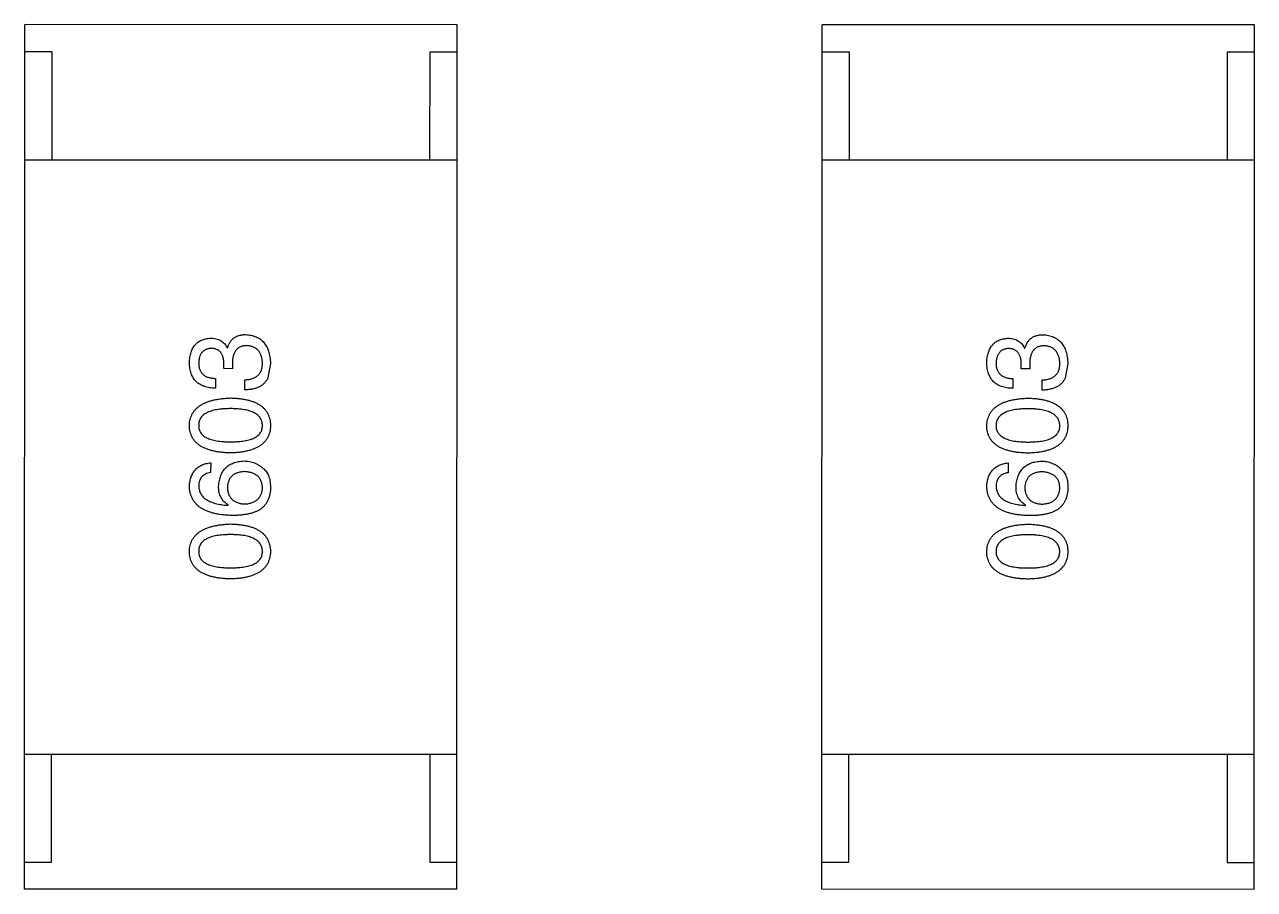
# Model space of a CAD drawing. Header units: inches. Extents: x -29 to 164, y -51 to 83.
# Drawn here: x 130.666 to 132.942, y 29.536 to 31.137 of the extents above; entities that cross this region are included whole.
import ezdxf

# ---------------------------------------------------------------- set-up
doc = ezdxf.new("R2010")
doc.units = ezdxf.units.IN
doc.header["$LTSCALE"] = 1.21
doc.header["$MEASUREMENT"] = 0
doc.layers.get('0').update_dxf_attribs({"linetype": 'CONTINUOUS'})

msp = doc.modelspace()

# ---------------------------------------------------------------- linework, layer by layer
at = {"color": 7, "linetype": 'Continuous'}
for p, q in [((130.6659, 29.5365), (130.6663, 31.1365)), ((131.4663, 31.1364), (130.6663, 31.1365)), ((131.4659, 29.5364), (131.4663, 31.1364)), ((132.1417, 29.5362), (132.142, 31.1362)), ((132.942, 31.1361), (132.142, 31.1362)), ((132.9417, 29.5361), (132.942, 31.1361)), ((130.6663, 31.0865), (130.7163, 31.0865)), ((130.7163, 31.0865), (130.7162, 30.8865)), ((131.4162, 30.8864), (131.4163, 31.0864)), ((131.4163, 31.0864), (131.4663, 31.0864)), ((132.142, 31.0862), (132.192, 31.0862)), ((132.192, 31.0862), (132.192, 30.8862)), ((132.892, 30.8861), (132.892, 31.0861)), ((132.892, 31.0861), (132.942, 31.0861)), ((130.6662, 30.8865), (131.4662, 30.8864)), ((132.142, 30.8862), (132.942, 30.8861)), ((131.0406, 30.5383), (131.0414, 30.5383)), ((132.5164, 30.538), (132.5172, 30.538)), ((131.0349, 30.4998), (131.0349, 30.5096)), ((131.0505, 30.4997), (131.0349, 30.4998)), ((131.0505, 30.5088), (131.0505, 30.4997)), ((131.1209, 30.5096), (131.116, 30.4825)), ((132.5106, 30.4994), (132.5106, 30.5093)), ((132.5262, 30.5085), (132.5262, 30.4994)), ((132.5967, 30.5093), (132.5918, 30.4822)), ((131.0193, 30.4817), (131.0193, 30.4637)), ((131.0734, 30.4604), (131.0734, 30.4793)), ((132.4951, 30.4814), (132.4951, 30.4634)), ((132.5262, 30.4994), (132.5106, 30.4994)), ((132.5491, 30.4601), (132.5492, 30.4789)), ((131.0103, 30.3256), (131.0102, 30.3076)), ((132.486, 30.3253), (132.486, 30.3073)), ((131.0422, 30.2469), (131.043, 30.2477)), ((132.518, 30.2466), (132.5188, 30.2474)), ((130.666, 29.7865), (131.466, 29.7864)), ((130.7159, 29.5865), (130.716, 29.7865)), ((131.416, 29.7864), (131.4159, 29.5864)), ((132.1417, 29.7862), (132.9417, 29.7861)), ((132.1917, 29.5862), (132.1917, 29.7862)), ((132.8917, 29.7861), (132.8917, 29.5861)), ((130.6659, 29.5865), (130.7159, 29.5865)), ((131.4159, 29.5864), (131.4659, 29.5864)), ((132.1417, 29.5862), (132.1917, 29.5862)), ((132.8917, 29.5861), (132.9417, 29.5861)), ((131.4659, 29.5364), (130.6659, 29.5365)), ((132.9417, 29.5361), (132.1417, 29.5362))]:
    msp.add_line(p, q, dxfattribs=at)
for points, knots in [([(130.9709, 30.5112), (130.971, 30.513), (130.9712, 30.5163), (130.9719, 30.5212), (130.9727, 30.5257), (130.9739, 30.53), (130.9753, 30.5339), (130.9771, 30.5375), (130.979, 30.5409), (130.9813, 30.5438), (130.9839, 30.5465), (130.9867, 30.5489), (130.9899, 30.5509), (130.9932, 30.5527), (130.9969, 30.5541), (131.0009, 30.5551), (131.0051, 30.5559), (131.008, 30.5562), (131.0095, 30.5563)], [0, 0, 0, 0, 0.077845, 0.151584, 0.221397, 0.287366, 0.350104, 0.410398, 0.467998, 0.524388, 0.579979, 0.635152, 0.690917, 0.747936, 0.806661, 0.867861, 0.932479, 1, 1, 1, 1]), ([(131.0095, 30.5563), (131.0113, 30.5563), (131.0149, 30.5562), (131.02, 30.5553), (131.0246, 30.5539), (131.0288, 30.5519), (131.0325, 30.5494), (131.0357, 30.5462), (131.0385, 30.5425), (131.0399, 30.5397), (131.0406, 30.5383)], [0, 0, 0, 0, 0.143686, 0.277942, 0.40333, 0.521785, 0.638573, 0.755208, 0.874773, 1, 1, 1, 1]), ([(131.0414, 30.5383), (131.0418, 30.5393), (131.0424, 30.5412), (131.0435, 30.544), (131.0448, 30.5466), (131.0463, 30.549), (131.0479, 30.5512), (131.0496, 30.5533), (131.0515, 30.5551), (131.0535, 30.5568), (131.0557, 30.5582), (131.058, 30.5595), (131.0605, 30.5605), (131.0632, 30.5613), (131.0659, 30.5621), (131.0688, 30.5625), (131.0719, 30.5628), (131.074, 30.5628), (131.0751, 30.5629)], [0, 0, 0, 0, 0.069445, 0.136039, 0.200011, 0.261745, 0.322328, 0.381403, 0.438864, 0.496655, 0.554398, 0.612391, 0.672266, 0.733005, 0.79604, 0.861293, 0.928785, 1, 1, 1, 1]), ([(131.0751, 30.5629), (131.0769, 30.5627), (131.0803, 30.5625), (131.0854, 30.5616), (131.0901, 30.5603), (131.0945, 30.5587), (131.0986, 30.5567), (131.1023, 30.5543), (131.1057, 30.5515), (131.1087, 30.5483), (131.1115, 30.5448), (131.1138, 30.5409), (131.1159, 30.5366), (131.1175, 30.5319), (131.1189, 30.5268), (131.12, 30.5214), (131.1207, 30.5156), (131.1209, 30.5116), (131.1209, 30.5096)], [0, 0, 0, 0, 0.068236, 0.132937, 0.194125, 0.253174, 0.310181, 0.365986, 0.421096, 0.476216, 0.532352, 0.590232, 0.649824, 0.71274, 0.778406, 0.848058, 0.921922, 1, 1, 1, 1]), ([(132.4467, 30.5109), (132.4468, 30.5127), (132.447, 30.516), (132.4476, 30.5209), (132.4485, 30.5254), (132.4497, 30.5297), (132.4511, 30.5336), (132.4528, 30.5372), (132.4548, 30.5405), (132.4571, 30.5435), (132.4596, 30.5462), (132.4625, 30.5486), (132.4656, 30.5506), (132.469, 30.5524), (132.4727, 30.5537), (132.4766, 30.5548), (132.4808, 30.5556), (132.4837, 30.5559), (132.4852, 30.556)], [0, 0, 0, 0, 0.077845, 0.151584, 0.221397, 0.287366, 0.350104, 0.410398, 0.467998, 0.524388, 0.579979, 0.635152, 0.690917, 0.747936, 0.806661, 0.867861, 0.932479, 1, 1, 1, 1]), ([(132.4852, 30.556), (132.4871, 30.556), (132.4906, 30.5559), (132.4957, 30.555), (132.5003, 30.5536), (132.5045, 30.5516), (132.5082, 30.549), (132.5115, 30.5459), (132.5143, 30.5422), (132.5157, 30.5394), (132.5164, 30.538)], [0, 0, 0, 0, 0.143686, 0.277942, 0.40333, 0.521785, 0.638573, 0.755208, 0.874773, 1, 1, 1, 1]), ([(132.5172, 30.538), (132.5175, 30.539), (132.5182, 30.5409), (132.5193, 30.5437), (132.5206, 30.5463), (132.522, 30.5487), (132.5236, 30.5509), (132.5254, 30.553), (132.5272, 30.5548), (132.5293, 30.5565), (132.5315, 30.5579), (132.5338, 30.5591), (132.5363, 30.5602), (132.5389, 30.561), (132.5417, 30.5618), (132.5446, 30.5622), (132.5476, 30.5625), (132.5497, 30.5625), (132.5508, 30.5625)], [0, 0, 0, 0, 0.069445, 0.136039, 0.200011, 0.261745, 0.322328, 0.381403, 0.438864, 0.496655, 0.554398, 0.612391, 0.672266, 0.733005, 0.79604, 0.861293, 0.928785, 1, 1, 1, 1]), ([(132.5508, 30.5625), (132.5526, 30.5624), (132.5561, 30.5622), (132.5611, 30.5613), (132.5659, 30.56), (132.5702, 30.5584), (132.5743, 30.5564), (132.578, 30.554), (132.5814, 30.5512), (132.5845, 30.548), (132.5872, 30.5445), (132.5896, 30.5406), (132.5916, 30.5363), (132.5933, 30.5316), (132.5947, 30.5265), (132.5957, 30.5211), (132.5964, 30.5153), (132.5966, 30.5113), (132.5967, 30.5093)], [0, 0, 0, 0, 0.068236, 0.132937, 0.194125, 0.253174, 0.310181, 0.365986, 0.421096, 0.476216, 0.532352, 0.590232, 0.649824, 0.71274, 0.778406, 0.848058, 0.921922, 1, 1, 1, 1]), ([(131.0111, 30.5375), (131.0102, 30.5374), (131.0085, 30.5372), (131.006, 30.5367), (131.0036, 30.5361), (131.0014, 30.5352), (130.9993, 30.5342), (130.9975, 30.5329), (130.9958, 30.5315), (130.9943, 30.5299), (130.9929, 30.5281), (130.9917, 30.5261), (130.9907, 30.524), (130.9898, 30.5216), (130.9892, 30.5191), (130.9887, 30.5164), (130.9883, 30.5135), (130.9882, 30.5115), (130.9882, 30.5104)], [0, 0, 0, 0, 0.067655, 0.132224, 0.194132, 0.253145, 0.309858, 0.366002, 0.421361, 0.47702, 0.532632, 0.590536, 0.65067, 0.713258, 0.779588, 0.848803, 0.921949, 1, 1, 1, 1]), ([(131.0349, 30.5096), (131.0348, 30.5107), (131.0347, 30.5128), (131.0344, 30.5159), (131.0338, 30.5188), (131.0331, 30.5215), (131.0323, 30.5239), (131.0312, 30.5262), (131.03, 30.5282), (131.0286, 30.5301), (131.027, 30.5318), (131.0252, 30.5332), (131.0233, 30.5344), (131.0212, 30.5355), (131.0189, 30.5363), (131.0165, 30.5369), (131.0139, 30.5373), (131.012, 30.5374), (131.0111, 30.5375)], [0, 0, 0, 0, 0.079415, 0.154091, 0.22508, 0.29186, 0.355026, 0.415127, 0.472418, 0.528511, 0.583551, 0.638361, 0.693547, 0.750023, 0.807857, 0.868401, 0.932259, 1, 1, 1, 1]), ([(131.0775, 30.5424), (131.0764, 30.5423), (131.0743, 30.5423), (131.0712, 30.5419), (131.0683, 30.5412), (131.0657, 30.5403), (131.0632, 30.5392), (131.061, 30.5377), (131.059, 30.536), (131.0572, 30.534), (131.0556, 30.5317), (131.0542, 30.5292), (131.053, 30.5265), (131.0521, 30.5234), (131.0513, 30.5201), (131.0509, 30.5166), (131.0505, 30.5128), (131.0505, 30.5101), (131.0505, 30.5088)], [0, 0, 0, 0, 0.066518, 0.129194, 0.188613, 0.245254, 0.300032, 0.353805, 0.407079, 0.461108, 0.516272, 0.574141, 0.634837, 0.699275, 0.767504, 0.840272, 0.917505, 1, 1, 1, 1]), ([(131.1062, 30.5104), (131.1061, 30.5116), (131.1059, 30.514), (131.1054, 30.5175), (131.1047, 30.5207), (131.1039, 30.5237), (131.1028, 30.5265), (131.1015, 30.5291), (131.1, 30.5314), (131.0983, 30.5336), (131.0963, 30.5355), (131.0943, 30.5372), (131.0919, 30.5386), (131.0894, 30.5398), (131.0867, 30.5408), (131.0838, 30.5416), (131.0807, 30.5421), (131.0786, 30.5423), (131.0775, 30.5424)], [0, 0, 0, 0, 0.076694, 0.149502, 0.218019, 0.283183, 0.345589, 0.405199, 0.462852, 0.519478, 0.575313, 0.630559, 0.687006, 0.744638, 0.804006, 0.866059, 0.931486, 1, 1, 1, 1]), ([(132.4869, 30.5372), (132.486, 30.5371), (132.4842, 30.5369), (132.4817, 30.5364), (132.4793, 30.5357), (132.4771, 30.5349), (132.4751, 30.5339), (132.4733, 30.5326), (132.4715, 30.5312), (132.47, 30.5296), (132.4687, 30.5278), (132.4675, 30.5258), (132.4664, 30.5237), (132.4656, 30.5213), (132.4649, 30.5188), (132.4644, 30.516), (132.464, 30.5131), (132.464, 30.5111), (132.4639, 30.5101)], [0, 0, 0, 0, 0.067655, 0.132224, 0.194132, 0.253145, 0.309858, 0.366002, 0.421361, 0.47702, 0.532632, 0.590536, 0.65067, 0.713258, 0.779588, 0.848803, 0.921949, 1, 1, 1, 1]), ([(132.5106, 30.5093), (132.5106, 30.5104), (132.5105, 30.5125), (132.5101, 30.5156), (132.5096, 30.5185), (132.5089, 30.5211), (132.508, 30.5236), (132.507, 30.5259), (132.5057, 30.5279), (132.5043, 30.5298), (132.5028, 30.5314), (132.501, 30.5329), (132.4991, 30.5341), (132.4969, 30.5352), (132.4947, 30.536), (132.4922, 30.5366), (132.4896, 30.537), (132.4878, 30.5371), (132.4869, 30.5372)], [0, 0, 0, 0, 0.079415, 0.154091, 0.22508, 0.29186, 0.355026, 0.415127, 0.472418, 0.528511, 0.583551, 0.638361, 0.693547, 0.750023, 0.807857, 0.868401, 0.932259, 1, 1, 1, 1]), ([(132.5533, 30.5421), (132.5522, 30.542), (132.55, 30.542), (132.547, 30.5416), (132.5441, 30.5409), (132.5414, 30.54), (132.539, 30.5388), (132.5368, 30.5374), (132.5347, 30.5357), (132.5329, 30.5337), (132.5313, 30.5314), (132.5299, 30.5289), (132.5288, 30.5261), (132.5279, 30.5231), (132.5271, 30.5198), (132.5266, 30.5162), (132.5262, 30.5124), (132.5262, 30.5098), (132.5262, 30.5085)], [0, 0, 0, 0, 0.066518, 0.129194, 0.188613, 0.245254, 0.300032, 0.353805, 0.407079, 0.461108, 0.516272, 0.574141, 0.634837, 0.699275, 0.767504, 0.840272, 0.917505, 1, 1, 1, 1]), ([(132.5819, 30.5101), (132.5819, 30.5113), (132.5817, 30.5137), (132.5812, 30.5172), (132.5805, 30.5204), (132.5796, 30.5234), (132.5785, 30.5262), (132.5772, 30.5288), (132.5757, 30.5311), (132.574, 30.5333), (132.5721, 30.5352), (132.57, 30.5369), (132.5677, 30.5383), (132.5652, 30.5395), (132.5625, 30.5405), (132.5596, 30.5413), (132.5565, 30.5418), (132.5544, 30.542), (132.5533, 30.5421)], [0, 0, 0, 0, 0.076694, 0.149502, 0.218019, 0.283183, 0.345589, 0.405199, 0.462852, 0.519478, 0.575313, 0.630559, 0.687006, 0.744638, 0.804006, 0.866059, 0.931486, 1, 1, 1, 1]), ([(131.0193, 30.4637), (131.0174, 30.4638), (131.0136, 30.4639), (131.0082, 30.4645), (131.0032, 30.4655), (130.9985, 30.4669), (130.9942, 30.4686), (130.9902, 30.4707), (130.9866, 30.4731), (130.9834, 30.4759), (130.9805, 30.4791), (130.978, 30.4826), (130.9759, 30.4865), (130.9742, 30.4908), (130.9728, 30.4954), (130.9718, 30.5004), (130.9711, 30.5057), (130.971, 30.5094), (130.9709, 30.5112)], [0, 0, 0, 0, 0.074804, 0.144899, 0.211458, 0.274554, 0.334363, 0.392059, 0.448123, 0.503024, 0.558154, 0.613471, 0.670844, 0.729926, 0.792003, 0.857405, 0.926768, 1, 1, 1, 1]), ([(130.9882, 30.5104), (130.9882, 30.5093), (130.9882, 30.5071), (130.9886, 30.5039), (130.9892, 30.501), (130.99, 30.4982), (130.9911, 30.4956), (130.9925, 30.4933), (130.9941, 30.4912), (130.9959, 30.4893), (130.998, 30.4876), (131.0003, 30.4861), (131.0029, 30.4848), (131.0057, 30.4838), (131.0088, 30.4829), (131.0121, 30.4823), (131.0156, 30.4819), (131.018, 30.4818), (131.0193, 30.4817)], [0, 0, 0, 0, 0.069877, 0.136363, 0.198671, 0.257968, 0.315462, 0.370709, 0.425568, 0.479847, 0.535753, 0.592303, 0.651386, 0.713311, 0.778642, 0.84836, 0.921866, 1, 1, 1, 1]), ([(131.0734, 30.4793), (131.0747, 30.4793), (131.0773, 30.4794), (131.081, 30.4799), (131.0845, 30.4805), (131.0877, 30.4814), (131.0907, 30.4826), (131.0934, 30.4839), (131.0958, 30.4856), (131.098, 30.4874), (131.0999, 30.4895), (131.1016, 30.4918), (131.1031, 30.4943), (131.1042, 30.4971), (131.1051, 30.5001), (131.1057, 30.5033), (131.1061, 30.5068), (131.1062, 30.5092), (131.1062, 30.5104)], [0, 0, 0, 0, 0.07723, 0.149593, 0.217944, 0.282232, 0.34411, 0.402297, 0.458791, 0.513966, 0.568538, 0.623291, 0.679957, 0.737243, 0.798142, 0.86118, 0.928728, 1, 1, 1, 1]), ([(132.4951, 30.4634), (132.4931, 30.4634), (132.4894, 30.4636), (132.484, 30.4642), (132.4789, 30.4652), (132.4742, 30.4666), (132.4699, 30.4683), (132.466, 30.4704), (132.4624, 30.4728), (132.4591, 30.4756), (132.4563, 30.4788), (132.4538, 30.4823), (132.4517, 30.4862), (132.4499, 30.4905), (132.4485, 30.4951), (132.4476, 30.5001), (132.4469, 30.5054), (132.4468, 30.509), (132.4467, 30.5109)], [0, 0, 0, 0, 0.074804, 0.144899, 0.211458, 0.274554, 0.334363, 0.392059, 0.448123, 0.503024, 0.558154, 0.613471, 0.670844, 0.729926, 0.792003, 0.857405, 0.926768, 1, 1, 1, 1]), ([(132.4639, 30.5101), (132.4639, 30.509), (132.464, 30.5068), (132.4643, 30.5036), (132.4649, 30.5006), (132.4658, 30.4979), (132.4669, 30.4953), (132.4682, 30.493), (132.4698, 30.4909), (132.4717, 30.489), (132.4738, 30.4873), (132.4761, 30.4858), (132.4787, 30.4845), (132.4815, 30.4835), (132.4845, 30.4826), (132.4878, 30.482), (132.4914, 30.4816), (132.4938, 30.4815), (132.4951, 30.4814)], [0, 0, 0, 0, 0.069877, 0.136363, 0.198671, 0.257968, 0.315462, 0.370709, 0.425568, 0.479847, 0.535753, 0.592303, 0.651386, 0.713311, 0.778642, 0.84836, 0.921866, 1, 1, 1, 1]), ([(132.5492, 30.4789), (132.5505, 30.479), (132.5531, 30.4791), (132.5568, 30.4796), (132.5602, 30.4802), (132.5635, 30.4811), (132.5664, 30.4823), (132.5691, 30.4836), (132.5716, 30.4853), (132.5738, 30.4871), (132.5757, 30.4892), (132.5774, 30.4915), (132.5788, 30.494), (132.5799, 30.4968), (132.5809, 30.4998), (132.5815, 30.503), (132.5819, 30.5065), (132.5819, 30.5089), (132.5819, 30.5101)], [0, 0, 0, 0, 0.07723, 0.149593, 0.217944, 0.282232, 0.34411, 0.402297, 0.458791, 0.513966, 0.568538, 0.623291, 0.679957, 0.737243, 0.798142, 0.86118, 0.928728, 1, 1, 1, 1]), ([(131.116, 30.4825), (131.1156, 30.4817), (131.1148, 30.4799), (131.1132, 30.4775), (131.1116, 30.4752), (131.1097, 30.4731), (131.1077, 30.4712), (131.1054, 30.4694), (131.103, 30.4678), (131.1004, 30.4663), (131.0977, 30.465), (131.0947, 30.4638), (131.0916, 30.4629), (131.0883, 30.4621), (131.0848, 30.4614), (131.0812, 30.4609), (131.0773, 30.4605), (131.0747, 30.4605), (131.0734, 30.4604)], [0, 0, 0, 0, 0.056906, 0.113264, 0.168825, 0.223843, 0.279195, 0.335267, 0.392098, 0.450414, 0.51054, 0.572219, 0.636652, 0.703156, 0.773102, 0.845505, 0.921063, 1, 1, 1, 1]), ([(132.5918, 30.4822), (132.5914, 30.4813), (132.5905, 30.4796), (132.589, 30.4772), (132.5873, 30.4749), (132.5855, 30.4728), (132.5834, 30.4709), (132.5812, 30.4691), (132.5788, 30.4674), (132.5762, 30.466), (132.5734, 30.4647), (132.5705, 30.4635), (132.5674, 30.4626), (132.5641, 30.4617), (132.5606, 30.4611), (132.5569, 30.4606), (132.5531, 30.4602), (132.5505, 30.4601), (132.5491, 30.4601)], [0, 0, 0, 0, 0.056906, 0.113264, 0.168825, 0.223843, 0.279195, 0.335267, 0.392098, 0.450414, 0.51054, 0.572219, 0.636652, 0.703156, 0.773102, 0.845505, 0.921063, 1, 1, 1, 1]), ([(130.9709, 30.3947), (130.971, 30.3966), (130.9713, 30.4005), (130.9723, 30.406), (130.974, 30.4112), (130.9762, 30.416), (130.979, 30.4205), (130.9824, 30.4246), (130.9863, 30.4283), (130.9908, 30.4317), (130.9959, 30.4347), (131.0016, 30.4373), (131.0078, 30.4396), (131.0146, 30.4415), (131.0219, 30.443), (131.0298, 30.4442), (131.0383, 30.4451), (131.0441, 30.4453), (131.0472, 30.4455)], [0, 0, 0, 0, 0.057415, 0.112361, 0.16496, 0.216437, 0.267441, 0.318839, 0.371478, 0.426325, 0.483626, 0.544235, 0.608673, 0.677374, 0.750405, 0.828394, 0.911525, 1, 1, 1, 1]), ([(131.0472, 30.4455), (131.0501, 30.4454), (131.0558, 30.4452), (131.0641, 30.4444), (131.0718, 30.4433), (131.079, 30.4418), (131.0856, 30.4399), (131.0917, 30.4377), (131.0971, 30.4351), (131.1021, 30.4321), (131.1064, 30.4287), (131.1102, 30.4249), (131.1135, 30.4208), (131.1161, 30.4163), (131.1182, 30.4114), (131.1197, 30.4061), (131.1207, 30.4005), (131.1208, 30.3966), (131.1209, 30.3946)], [0, 0, 0, 0, 0.08769, 0.170218, 0.24749, 0.319818, 0.387758, 0.451391, 0.511445, 0.568185, 0.622681, 0.67526, 0.726746, 0.778428, 0.830764, 0.884397, 0.940866, 1, 1, 1, 1]), ([(132.4467, 30.3944), (132.4468, 30.3963), (132.447, 30.4001), (132.4481, 30.4057), (132.4498, 30.4109), (132.4519, 30.4157), (132.4547, 30.4202), (132.4581, 30.4243), (132.4621, 30.428), (132.4666, 30.4314), (132.4717, 30.4344), (132.4773, 30.437), (132.4835, 30.4393), (132.4903, 30.4412), (132.4977, 30.4427), (132.5056, 30.4439), (132.514, 30.4448), (132.5199, 30.445), (132.5229, 30.4452)], [0, 0, 0, 0, 0.057415, 0.112361, 0.16496, 0.216437, 0.267441, 0.318839, 0.371478, 0.426325, 0.483626, 0.544235, 0.608673, 0.677374, 0.750405, 0.828394, 0.911525, 1, 1, 1, 1]), ([(132.5229, 30.4452), (132.5259, 30.4451), (132.5316, 30.4449), (132.5399, 30.4441), (132.5476, 30.443), (132.5548, 30.4415), (132.5614, 30.4396), (132.5674, 30.4374), (132.5729, 30.4348), (132.5778, 30.4318), (132.5822, 30.4284), (132.586, 30.4246), (132.5892, 30.4205), (132.5919, 30.416), (132.5939, 30.4111), (132.5955, 30.4058), (132.5964, 30.4002), (132.5966, 30.3963), (132.5967, 30.3943)], [0, 0, 0, 0, 0.08769, 0.170218, 0.24749, 0.319818, 0.387758, 0.451391, 0.511445, 0.568185, 0.622681, 0.67526, 0.726746, 0.778428, 0.830764, 0.884397, 0.940866, 1, 1, 1, 1]), ([(131.0472, 30.4258), (131.0448, 30.4258), (131.0402, 30.4257), (131.0335, 30.4254), (131.0272, 30.4248), (131.0215, 30.4239), (131.0161, 30.4228), (131.0113, 30.4215), (131.0069, 30.42), (131.0029, 30.4182), (130.9995, 30.416), (130.9964, 30.4137), (130.9939, 30.4112), (130.9917, 30.4084), (130.9901, 30.4053), (130.989, 30.4019), (130.9883, 30.3984), (130.9882, 30.3959), (130.9881, 30.3947)], [0, 0, 0, 0, 0.095719, 0.185854, 0.269738, 0.347952, 0.420315, 0.487894, 0.550245, 0.608186, 0.662454, 0.713283, 0.761375, 0.808209, 0.854301, 0.901312, 0.949396, 1, 1, 1, 1]), ([(131.1062, 30.3946), (131.1061, 30.3959), (131.1059, 30.3984), (131.1052, 30.4019), (131.1039, 30.4052), (131.1022, 30.4083), (131.1001, 30.4112), (131.0975, 30.4137), (131.0945, 30.416), (131.091, 30.4181), (131.087, 30.4199), (131.0826, 30.4215), (131.0778, 30.4228), (131.0725, 30.4239), (131.0668, 30.4248), (131.0607, 30.4254), (131.0541, 30.4257), (131.0495, 30.4258), (131.0472, 30.4258)], [0, 0, 0, 0, 0.050879, 0.099377, 0.146973, 0.193618, 0.240619, 0.289461, 0.34047, 0.395283, 0.453059, 0.515633, 0.582666, 0.655287, 0.732971, 0.815933, 0.905166, 1, 1, 1, 1]), ([(132.5229, 30.4255), (132.5205, 30.4255), (132.5159, 30.4254), (132.5092, 30.4251), (132.503, 30.4245), (132.4972, 30.4236), (132.4919, 30.4225), (132.487, 30.4212), (132.4826, 30.4196), (132.4787, 30.4178), (132.4752, 30.4157), (132.4722, 30.4134), (132.4696, 30.4108), (132.4675, 30.4081), (132.4659, 30.405), (132.4647, 30.4016), (132.464, 30.3981), (132.4639, 30.3956), (132.4639, 30.3944)], [0, 0, 0, 0, 0.095719, 0.185854, 0.269738, 0.347952, 0.420315, 0.487894, 0.550245, 0.608186, 0.662454, 0.713283, 0.761375, 0.808209, 0.854301, 0.901312, 0.949396, 1, 1, 1, 1]), ([(132.5819, 30.3943), (132.5818, 30.3956), (132.5817, 30.398), (132.5809, 30.4016), (132.5797, 30.4049), (132.578, 30.408), (132.5759, 30.4108), (132.5733, 30.4134), (132.5702, 30.4157), (132.5667, 30.4178), (132.5628, 30.4196), (132.5584, 30.4212), (132.5536, 30.4225), (132.5483, 30.4236), (132.5426, 30.4245), (132.5364, 30.4251), (132.5298, 30.4254), (132.5253, 30.4255), (132.5229, 30.4255)], [0, 0, 0, 0, 0.050879, 0.099377, 0.146973, 0.193618, 0.240619, 0.289461, 0.34047, 0.395283, 0.453059, 0.515633, 0.582666, 0.655287, 0.732971, 0.815933, 0.905166, 1, 1, 1, 1]), ([(131.0471, 30.3438), (131.0441, 30.3439), (131.0382, 30.3441), (131.0296, 30.3449), (131.0216, 30.346), (131.0142, 30.3475), (131.0074, 30.3494), (131.0012, 30.3516), (130.9955, 30.3542), (130.9904, 30.3572), (130.9859, 30.3606), (130.982, 30.3644), (130.9786, 30.3685), (130.9759, 30.373), (130.9738, 30.3779), (130.9722, 30.3832), (130.9712, 30.3888), (130.971, 30.3927), (130.9709, 30.3947)], [0, 0, 0, 0, 0.088823, 0.172287, 0.250296, 0.323438, 0.392244, 0.456221, 0.516635, 0.573871, 0.628, 0.680335, 0.731489, 0.782557, 0.834044, 0.886738, 0.942089, 1, 1, 1, 1]), ([(130.9881, 30.3947), (130.9882, 30.3934), (130.9883, 30.391), (130.989, 30.3876), (130.9901, 30.3843), (130.9917, 30.3813), (130.9939, 30.3786), (130.9964, 30.3761), (130.9995, 30.3738), (131.0029, 30.3718), (131.0069, 30.37), (131.0113, 30.3685), (131.0161, 30.3672), (131.0214, 30.3661), (131.0272, 30.3653), (131.0335, 30.3648), (131.0401, 30.3644), (131.0448, 30.3643), (131.0471, 30.3643)], [0, 0, 0, 0, 0.049764, 0.097007, 0.143217, 0.188577, 0.235116, 0.282997, 0.333719, 0.387776, 0.445989, 0.508679, 0.576563, 0.649481, 0.728235, 0.812722, 0.903548, 1, 1, 1, 1]), ([(131.0471, 30.3643), (131.0495, 30.3643), (131.0541, 30.3644), (131.0608, 30.3648), (131.0671, 30.3653), (131.0728, 30.3661), (131.0781, 30.3672), (131.083, 30.3685), (131.0874, 30.37), (131.0913, 30.3718), (131.0948, 30.3738), (131.0979, 30.376), (131.1004, 30.3786), (131.1025, 30.3813), (131.1042, 30.3843), (131.1053, 30.3875), (131.106, 30.391), (131.1061, 30.3934), (131.1062, 30.3946)], [0, 0, 0, 0, 0.096457, 0.187288, 0.27178, 0.350132, 0.423455, 0.491343, 0.554037, 0.612253, 0.666313, 0.717038, 0.764921, 0.811214, 0.856775, 0.902988, 0.950234, 1, 1, 1, 1]), ([(131.1209, 30.3946), (131.1208, 30.3926), (131.1207, 30.3888), (131.1197, 30.3831), (131.1182, 30.3779), (131.1161, 30.373), (131.1135, 30.3685), (131.1102, 30.3643), (131.1064, 30.3606), (131.102, 30.3572), (131.0971, 30.3542), (131.0916, 30.3516), (131.0856, 30.3494), (131.079, 30.3475), (131.0718, 30.346), (131.0641, 30.3449), (131.0558, 30.3441), (131.0501, 30.3439), (131.0471, 30.3438)], [0, 0, 0, 0, 0.059135, 0.115606, 0.169241, 0.221578, 0.273261, 0.324749, 0.377329, 0.431642, 0.488541, 0.548597, 0.612232, 0.680174, 0.752504, 0.829777, 0.912307, 1, 1, 1, 1]), ([(132.5229, 30.3435), (132.5198, 30.3436), (132.5139, 30.3438), (132.5054, 30.3446), (132.4974, 30.3457), (132.49, 30.3472), (132.4832, 30.3491), (132.4769, 30.3513), (132.4712, 30.3539), (132.4662, 30.3569), (132.4616, 30.3603), (132.4577, 30.364), (132.4544, 30.3682), (132.4516, 30.3727), (132.4495, 30.3776), (132.4479, 30.3828), (132.4469, 30.3885), (132.4468, 30.3924), (132.4467, 30.3944)], [0, 0, 0, 0, 0.088823, 0.172287, 0.250296, 0.323438, 0.392244, 0.456221, 0.516635, 0.573871, 0.628, 0.680335, 0.731489, 0.782557, 0.834044, 0.886738, 0.942089, 1, 1, 1, 1]), ([(132.4639, 30.3944), (132.4639, 30.3931), (132.464, 30.3907), (132.4647, 30.3872), (132.4659, 30.384), (132.4675, 30.381), (132.4696, 30.3783), (132.4722, 30.3757), (132.4752, 30.3735), (132.4787, 30.3715), (132.4826, 30.3697), (132.487, 30.3682), (132.4919, 30.3669), (132.4972, 30.3658), (132.503, 30.365), (132.5092, 30.3645), (132.5159, 30.3641), (132.5205, 30.364), (132.5229, 30.364)], [0, 0, 0, 0, 0.049764, 0.097007, 0.143217, 0.188577, 0.235116, 0.282997, 0.333719, 0.387776, 0.445989, 0.508679, 0.576563, 0.649481, 0.728235, 0.812722, 0.903548, 1, 1, 1, 1]), ([(132.5229, 30.364), (132.5253, 30.364), (132.5299, 30.3641), (132.5366, 30.3644), (132.5428, 30.365), (132.5486, 30.3658), (132.5539, 30.3669), (132.5588, 30.3681), (132.5632, 30.3697), (132.5671, 30.3715), (132.5706, 30.3735), (132.5736, 30.3757), (132.5762, 30.3782), (132.5783, 30.381), (132.58, 30.384), (132.5811, 30.3872), (132.5818, 30.3907), (132.5819, 30.3931), (132.5819, 30.3943)], [0, 0, 0, 0, 0.096457, 0.187288, 0.27178, 0.350132, 0.423455, 0.491343, 0.554037, 0.612253, 0.666313, 0.717038, 0.764921, 0.811214, 0.856775, 0.902988, 0.950234, 1, 1, 1, 1]), ([(132.5967, 30.3943), (132.5966, 30.3923), (132.5964, 30.3885), (132.5955, 30.3828), (132.5939, 30.3776), (132.5919, 30.3727), (132.5892, 30.3682), (132.586, 30.364), (132.5822, 30.3603), (132.5778, 30.3569), (132.5729, 30.3539), (132.5674, 30.3513), (132.5613, 30.3491), (132.5547, 30.3472), (132.5476, 30.3457), (132.5398, 30.3446), (132.5316, 30.3438), (132.5258, 30.3436), (132.5229, 30.3435)], [0, 0, 0, 0, 0.059135, 0.115606, 0.169241, 0.221578, 0.273261, 0.324749, 0.377329, 0.431642, 0.488541, 0.548597, 0.612232, 0.680174, 0.752504, 0.829777, 0.912307, 1, 1, 1, 1]), ([(130.9709, 30.2822), (130.971, 30.2838), (130.9713, 30.2869), (130.972, 30.2914), (130.973, 30.2957), (130.9742, 30.2996), (130.9757, 30.3033), (130.9775, 30.3068), (130.9796, 30.3099), (130.9819, 30.3128), (130.9845, 30.3154), (130.9874, 30.3176), (130.9905, 30.3197), (130.994, 30.3214), (130.9976, 30.3229), (131.0016, 30.3241), (131.0058, 30.3251), (131.0088, 30.3254), (131.0103, 30.3256)], [0, 0, 0, 0, 0.073784, 0.144317, 0.211047, 0.274818, 0.336501, 0.395724, 0.453465, 0.510016, 0.566585, 0.622844, 0.680328, 0.739335, 0.800408, 0.863904, 0.93053, 1, 1, 1, 1]), ([(131.025, 30.2822), (131.0252, 30.284), (131.0255, 30.2876), (131.0264, 30.2927), (131.0275, 30.2975), (131.0291, 30.302), (131.0309, 30.3061), (131.033, 30.3099), (131.0355, 30.3133), (131.0383, 30.3164), (131.0414, 30.3192), (131.0448, 30.3216), (131.0485, 30.3237), (131.0525, 30.3255), (131.0569, 30.3268), (131.0616, 30.3279), (131.0665, 30.3286), (131.07, 30.3288), (131.0717, 30.3289)], [0, 0, 0, 0, 0.074228, 0.144548, 0.211288, 0.274576, 0.335162, 0.393915, 0.450599, 0.506657, 0.562409, 0.618617, 0.676096, 0.735061, 0.79654, 0.860906, 0.928473, 1, 1, 1, 1]), ([(131.0717, 30.3289), (131.0735, 30.3288), (131.0769, 30.3287), (131.082, 30.3281), (131.0869, 30.3269), (131.0917, 30.3253), (131.0962, 30.3232), (131.1006, 30.3206), (131.1047, 30.3176), (131.1073, 30.3153), (131.1086, 30.3141)], [0, 0, 0, 0, 0.12904, 0.253809, 0.377066, 0.499122, 0.621469, 0.744665, 0.870607, 1, 1, 1, 1]), ([(132.4467, 30.2819), (132.4468, 30.2835), (132.447, 30.2866), (132.4477, 30.2911), (132.4487, 30.2953), (132.45, 30.2993), (132.4515, 30.303), (132.4533, 30.3064), (132.4553, 30.3096), (132.4577, 30.3125), (132.4603, 30.315), (132.4632, 30.3173), (132.4663, 30.3194), (132.4697, 30.3211), (132.4734, 30.3226), (132.4774, 30.3238), (132.4816, 30.3248), (132.4845, 30.3251), (132.486, 30.3253)], [0, 0, 0, 0, 0.073784, 0.144317, 0.211047, 0.274818, 0.336501, 0.395724, 0.453465, 0.510016, 0.566585, 0.622844, 0.680328, 0.739335, 0.800408, 0.863904, 0.93053, 1, 1, 1, 1]), ([(132.5008, 30.2819), (132.5009, 30.2837), (132.5012, 30.2872), (132.5021, 30.2924), (132.5033, 30.2972), (132.5048, 30.3017), (132.5067, 30.3058), (132.5088, 30.3096), (132.5113, 30.313), (132.514, 30.3161), (132.5171, 30.3189), (132.5205, 30.3213), (132.5243, 30.3234), (132.5283, 30.3252), (132.5327, 30.3265), (132.5373, 30.3276), (132.5423, 30.3283), (132.5457, 30.3285), (132.5475, 30.3286)], [0, 0, 0, 0, 0.074228, 0.144548, 0.211288, 0.274576, 0.335162, 0.393915, 0.450599, 0.506657, 0.562409, 0.618617, 0.676096, 0.735061, 0.79654, 0.860906, 0.928473, 1, 1, 1, 1]), ([(132.5475, 30.3286), (132.5492, 30.3285), (132.5527, 30.3284), (132.5578, 30.3278), (132.5627, 30.3266), (132.5674, 30.325), (132.5719, 30.3229), (132.5763, 30.3203), (132.5805, 30.3173), (132.5831, 30.315), (132.5844, 30.3138)], [0, 0, 0, 0, 0.12904, 0.253809, 0.377066, 0.499122, 0.621469, 0.744665, 0.870607, 1, 1, 1, 1]), ([(131.0102, 30.3076), (131.0085, 30.3072), (131.0052, 30.3065), (131.0006, 30.3046), (130.9967, 30.3023), (130.9935, 30.2993), (130.9911, 30.2958), (130.9894, 30.2917), (130.9883, 30.2871), (130.9882, 30.2839), (130.9881, 30.2822)], [0, 0, 0, 0, 0.1439, 0.274233, 0.394478, 0.509388, 0.621911, 0.738504, 0.863414, 1, 1, 1, 1]), ([(131.0725, 30.3092), (131.0713, 30.3091), (131.0689, 30.309), (131.0655, 30.3085), (131.0623, 30.3077), (131.0593, 30.3068), (131.0565, 30.3057), (131.0539, 30.3044), (131.0516, 30.3028), (131.0496, 30.3011), (131.0477, 30.2991), (131.0461, 30.2969), (131.0447, 30.2946), (131.0436, 30.292), (131.0427, 30.2892), (131.042, 30.2862), (131.0415, 30.283), (131.0414, 30.2808), (131.0414, 30.2797)], [0, 0, 0, 0, 0.076288, 0.14871, 0.216387, 0.281386, 0.342528, 0.402111, 0.4591, 0.514852, 0.569974, 0.625644, 0.682226, 0.740156, 0.800362, 0.863471, 0.930116, 1, 1, 1, 1]), ([(131.1061, 30.2805), (131.106, 30.2816), (131.1059, 30.2838), (131.1053, 30.2869), (131.1045, 30.2898), (131.1035, 30.2925), (131.1022, 30.295), (131.1007, 30.2973), (131.0989, 30.2994), (131.0969, 30.3013), (131.0947, 30.303), (131.0922, 30.3045), (131.0895, 30.3058), (131.0866, 30.3069), (131.0834, 30.3078), (131.08, 30.3084), (131.0764, 30.309), (131.0738, 30.3091), (131.0725, 30.3092)], [0, 0, 0, 0, 0.066682, 0.130303, 0.190802, 0.248749, 0.30534, 0.361219, 0.415721, 0.471765, 0.528279, 0.586428, 0.64659, 0.710143, 0.776461, 0.846692, 0.921137, 1, 1, 1, 1]), ([(131.1086, 30.3141), (131.1097, 30.3132), (131.1118, 30.3113), (131.1144, 30.3078), (131.1166, 30.3039), (131.1183, 30.2995), (131.1197, 30.2946), (131.1205, 30.2892), (131.121, 30.2834), (131.1209, 30.2793), (131.1209, 30.2772)], [0, 0, 0, 0, 0.105033, 0.21147, 0.321511, 0.438526, 0.563605, 0.698055, 0.843218, 1, 1, 1, 1]), ([(132.486, 30.3073), (132.4843, 30.3069), (132.4809, 30.3062), (132.4764, 30.3043), (132.4725, 30.3019), (132.4693, 30.299), (132.4668, 30.2955), (132.4651, 30.2914), (132.464, 30.2868), (132.4639, 30.2836), (132.4639, 30.2819)], [0, 0, 0, 0, 0.1439, 0.274233, 0.394478, 0.509388, 0.621911, 0.738504, 0.863414, 1, 1, 1, 1]), ([(132.5483, 30.3089), (132.5471, 30.3088), (132.5447, 30.3087), (132.5412, 30.3081), (132.538, 30.3074), (132.535, 30.3065), (132.5322, 30.3054), (132.5297, 30.3041), (132.5274, 30.3025), (132.5253, 30.3008), (132.5235, 30.2988), (132.5219, 30.2966), (132.5205, 30.2942), (132.5193, 30.2917), (132.5184, 30.2889), (132.5178, 30.2859), (132.5173, 30.2827), (132.5172, 30.2805), (132.5171, 30.2794)], [0, 0, 0, 0, 0.076288, 0.14871, 0.216387, 0.281386, 0.342528, 0.402111, 0.4591, 0.514852, 0.569974, 0.625644, 0.682226, 0.740156, 0.800362, 0.863471, 0.930116, 1, 1, 1, 1]), ([(132.5819, 30.2802), (132.5818, 30.2813), (132.5816, 30.2834), (132.5811, 30.2865), (132.5803, 30.2894), (132.5793, 30.2921), (132.578, 30.2946), (132.5765, 30.297), (132.5747, 30.2991), (132.5727, 30.301), (132.5705, 30.3027), (132.568, 30.3042), (132.5653, 30.3055), (132.5624, 30.3066), (132.5592, 30.3074), (132.5558, 30.3081), (132.5521, 30.3087), (132.5496, 30.3088), (132.5483, 30.3089)], [0, 0, 0, 0, 0.066682, 0.130303, 0.190802, 0.248749, 0.30534, 0.361219, 0.415721, 0.471765, 0.528279, 0.586428, 0.64659, 0.710143, 0.776461, 0.846692, 0.921137, 1, 1, 1, 1]), ([(132.5844, 30.3138), (132.5854, 30.3129), (132.5875, 30.311), (132.5901, 30.3075), (132.5924, 30.3036), (132.5941, 30.2992), (132.5954, 30.2943), (132.5963, 30.2889), (132.5968, 30.2831), (132.5967, 30.279), (132.5967, 30.2769)], [0, 0, 0, 0, 0.105033, 0.21147, 0.321511, 0.438526, 0.563605, 0.698055, 0.843218, 1, 1, 1, 1]), ([(131.0504, 30.2281), (131.0472, 30.2282), (131.0411, 30.2284), (131.0323, 30.2292), (131.024, 30.2304), (131.0164, 30.232), (131.0093, 30.2339), (131.0028, 30.2363), (130.9969, 30.2391), (130.9916, 30.2423), (130.9869, 30.2459), (130.9828, 30.2499), (130.9793, 30.2543), (130.9764, 30.2591), (130.9741, 30.2643), (130.9724, 30.2699), (130.9713, 30.2759), (130.971, 30.2801), (130.9709, 30.2822)], [0, 0, 0, 0, 0.087517, 0.169686, 0.246944, 0.319347, 0.387088, 0.450961, 0.511075, 0.567974, 0.622351, 0.675039, 0.726853, 0.778688, 0.83093, 0.884738, 0.941043, 1, 1, 1, 1]), ([(130.9881, 30.2822), (130.9882, 30.2809), (130.9884, 30.2783), (130.9893, 30.2747), (130.9904, 30.2712), (130.9921, 30.268), (130.994, 30.2649), (130.9965, 30.2622), (130.9993, 30.2596), (131.0025, 30.2573), (131.0061, 30.2552), (131.0101, 30.2533), (131.0145, 30.2517), (131.0192, 30.2503), (131.0244, 30.2491), (131.03, 30.2481), (131.036, 30.2474), (131.0401, 30.2471), (131.0422, 30.2469)], [0, 0, 0, 0, 0.054741, 0.107075, 0.158339, 0.208382, 0.258772, 0.310045, 0.362765, 0.417822, 0.475982, 0.537466, 0.602901, 0.673037, 0.747247, 0.826291, 0.910782, 1, 1, 1, 1]), ([(131.043, 30.2477), (131.0416, 30.2486), (131.0388, 30.2503), (131.0351, 30.2535), (131.0319, 30.2571), (131.0294, 30.2613), (131.0274, 30.2659), (131.026, 30.2709), (131.0251, 30.2764), (131.025, 30.2802), (131.025, 30.2822)], [0, 0, 0, 0, 0.122276, 0.239997, 0.35611, 0.473903, 0.59404, 0.720428, 0.855383, 1, 1, 1, 1]), ([(131.0414, 30.2797), (131.0414, 30.2785), (131.0415, 30.2763), (131.042, 30.273), (131.0427, 30.2699), (131.0436, 30.2671), (131.0448, 30.2644), (131.0462, 30.262), (131.0479, 30.2598), (131.0498, 30.2578), (131.0519, 30.2559), (131.0543, 30.2544), (131.0569, 30.253), (131.0597, 30.2518), (131.0628, 30.2509), (131.0661, 30.2501), (131.0696, 30.2496), (131.0721, 30.2495), (131.0734, 30.2494)], [0, 0, 0, 0, 0.070453, 0.136523, 0.199866, 0.260392, 0.318446, 0.374657, 0.430182, 0.485556, 0.541071, 0.598396, 0.657208, 0.718642, 0.783247, 0.851631, 0.923928, 1, 1, 1, 1]), ([(131.0734, 30.2494), (131.0746, 30.2495), (131.0772, 30.2496), (131.0808, 30.2502), (131.0842, 30.2509), (131.0874, 30.2519), (131.0903, 30.253), (131.0929, 30.2545), (131.0954, 30.2561), (131.0975, 30.258), (131.0995, 30.26), (131.1012, 30.2623), (131.1027, 30.2648), (131.1038, 30.2675), (131.1048, 30.2705), (131.1055, 30.2736), (131.106, 30.277), (131.1061, 30.2793), (131.1061, 30.2805)], [0, 0, 0, 0, 0.076467, 0.148148, 0.216496, 0.280559, 0.342274, 0.401168, 0.458322, 0.514073, 0.569257, 0.62465, 0.68124, 0.739113, 0.799947, 0.862804, 0.929597, 1, 1, 1, 1]), ([(131.1209, 30.2772), (131.1208, 30.2752), (131.1206, 30.2712), (131.1195, 30.2654), (131.1179, 30.2599), (131.1157, 30.2549), (131.1129, 30.2502), (131.1096, 30.2459), (131.1057, 30.242), (131.1027, 30.2398), (131.1012, 30.2387)], [0, 0, 0, 0, 0.137449, 0.267856, 0.393219, 0.514735, 0.63397, 0.753734, 0.874967, 1, 1, 1, 1]), ([(132.5261, 30.2278), (132.523, 30.2279), (132.5169, 30.228), (132.508, 30.2289), (132.4998, 30.23), (132.4921, 30.2317), (132.485, 30.2336), (132.4785, 30.236), (132.4726, 30.2388), (132.4674, 30.242), (132.4626, 30.2456), (132.4585, 30.2496), (132.455, 30.254), (132.4521, 30.2588), (132.4498, 30.264), (132.4481, 30.2696), (132.447, 30.2756), (132.4468, 30.2798), (132.4467, 30.2819)], [0, 0, 0, 0, 0.087517, 0.169686, 0.246944, 0.319347, 0.387088, 0.450961, 0.511075, 0.567974, 0.622351, 0.675039, 0.726853, 0.778688, 0.83093, 0.884738, 0.941043, 1, 1, 1, 1]), ([(132.4639, 30.2819), (132.464, 30.2806), (132.4642, 30.278), (132.465, 30.2744), (132.4662, 30.2709), (132.4678, 30.2677), (132.4698, 30.2646), (132.4722, 30.2618), (132.475, 30.2593), (132.4782, 30.257), (132.4818, 30.2549), (132.4858, 30.253), (132.4902, 30.2514), (132.495, 30.25), (132.5002, 30.2488), (132.5058, 30.2478), (132.5117, 30.2471), (132.5158, 30.2468), (132.518, 30.2466)], [0, 0, 0, 0, 0.054741, 0.107075, 0.158339, 0.208382, 0.258772, 0.310045, 0.362765, 0.417822, 0.475982, 0.537466, 0.602901, 0.673037, 0.747247, 0.826291, 0.910782, 1, 1, 1, 1]), ([(132.5188, 30.2474), (132.5173, 30.2483), (132.5145, 30.25), (132.5108, 30.2532), (132.5077, 30.2568), (132.5051, 30.2609), (132.5032, 30.2656), (132.5017, 30.2706), (132.5009, 30.2761), (132.5008, 30.2799), (132.5008, 30.2819)], [0, 0, 0, 0, 0.122276, 0.239997, 0.35611, 0.473903, 0.59404, 0.720428, 0.855383, 1, 1, 1, 1]), ([(132.5171, 30.2794), (132.5172, 30.2782), (132.5173, 30.276), (132.5178, 30.2727), (132.5184, 30.2696), (132.5194, 30.2668), (132.5205, 30.2641), (132.522, 30.2617), (132.5236, 30.2595), (132.5255, 30.2575), (132.5276, 30.2556), (132.53, 30.2541), (132.5326, 30.2527), (132.5354, 30.2515), (132.5385, 30.2506), (132.5418, 30.2498), (132.5454, 30.2493), (132.5478, 30.2492), (132.5491, 30.2491)], [0, 0, 0, 0, 0.070453, 0.136523, 0.199866, 0.260392, 0.318446, 0.374657, 0.430182, 0.485556, 0.541071, 0.598396, 0.657208, 0.718642, 0.783247, 0.851631, 0.923928, 1, 1, 1, 1]), ([(132.5491, 30.2491), (132.5504, 30.2492), (132.5529, 30.2493), (132.5566, 30.2499), (132.5599, 30.2506), (132.5631, 30.2516), (132.566, 30.2527), (132.5687, 30.2542), (132.5711, 30.2558), (132.5733, 30.2577), (132.5753, 30.2597), (132.5769, 30.262), (132.5784, 30.2645), (132.5796, 30.2672), (132.5806, 30.2701), (132.5812, 30.2733), (132.5818, 30.2767), (132.5818, 30.279), (132.5819, 30.2802)], [0, 0, 0, 0, 0.076467, 0.148148, 0.216496, 0.280559, 0.342274, 0.401168, 0.458322, 0.514073, 0.569257, 0.62465, 0.68124, 0.739113, 0.799947, 0.862804, 0.929597, 1, 1, 1, 1]), ([(132.5967, 30.2769), (132.5965, 30.2749), (132.5963, 30.2709), (132.5952, 30.2651), (132.5936, 30.2596), (132.5914, 30.2546), (132.5887, 30.2499), (132.5853, 30.2456), (132.5815, 30.2417), (132.5785, 30.2395), (132.577, 30.2384)], [0, 0, 0, 0, 0.137449, 0.267856, 0.393219, 0.514735, 0.63397, 0.753734, 0.874967, 1, 1, 1, 1]), ([(131.1012, 30.2387), (131.0997, 30.2379), (131.0964, 30.2361), (131.0912, 30.2339), (131.0855, 30.2321), (131.0794, 30.2307), (131.0728, 30.2295), (131.0657, 30.2287), (131.0582, 30.2281), (131.053, 30.2281), (131.0504, 30.2281)], [0, 0, 0, 0, 0.101889, 0.209155, 0.322694, 0.442863, 0.569758, 0.70479, 0.848502, 1, 1, 1, 1]), ([(132.577, 30.2384), (132.5754, 30.2376), (132.5722, 30.2358), (132.567, 30.2336), (132.5613, 30.2318), (132.5551, 30.2303), (132.5485, 30.2291), (132.5415, 30.2284), (132.534, 30.2278), (132.5288, 30.2278), (132.5261, 30.2278)], [0, 0, 0, 0, 0.101889, 0.209155, 0.322694, 0.442863, 0.569758, 0.70479, 0.848502, 1, 1, 1, 1]), ([(130.9709, 30.1615), (130.971, 30.1635), (130.9712, 30.1673), (130.9723, 30.1728), (130.974, 30.178), (130.9761, 30.1829), (130.9789, 30.1873), (130.9823, 30.1914), (130.9863, 30.1952), (130.9908, 30.1985), (130.9959, 30.2015), (131.0015, 30.2042), (131.0077, 30.2064), (131.0145, 30.2083), (131.0219, 30.2099), (131.0298, 30.2111), (131.0382, 30.2119), (131.0441, 30.2122), (131.0471, 30.2123)], [0, 0, 0, 0, 0.057415, 0.112361, 0.16496, 0.216437, 0.267441, 0.318839, 0.371478, 0.426325, 0.483626, 0.544235, 0.608673, 0.677374, 0.750405, 0.828394, 0.911525, 1, 1, 1, 1]), ([(131.0471, 30.2123), (131.0501, 30.2122), (131.0558, 30.212), (131.0641, 30.2112), (131.0718, 30.2102), (131.079, 30.2086), (131.0856, 30.2068), (131.0916, 30.2045), (131.0971, 30.2019), (131.102, 30.1989), (131.1064, 30.1956), (131.1102, 30.1918), (131.1134, 30.1877), (131.1161, 30.1831), (131.1181, 30.1782), (131.1197, 30.173), (131.1206, 30.1674), (131.1208, 30.1635), (131.1209, 30.1615)], [0, 0, 0, 0, 0.08769, 0.170218, 0.24749, 0.319818, 0.387758, 0.451391, 0.511445, 0.568185, 0.622681, 0.67526, 0.726746, 0.778428, 0.830764, 0.884397, 0.940866, 1, 1, 1, 1]), ([(132.4466, 30.1612), (132.4467, 30.1632), (132.447, 30.167), (132.4481, 30.1725), (132.4497, 30.1777), (132.4519, 30.1826), (132.4547, 30.187), (132.4581, 30.1911), (132.462, 30.1948), (132.4665, 30.1982), (132.4716, 30.2012), (132.4773, 30.2039), (132.4835, 30.2061), (132.4903, 30.208), (132.4976, 30.2096), (132.5055, 30.2108), (132.514, 30.2116), (132.5199, 30.2119), (132.5229, 30.212)], [0, 0, 0, 0, 0.057415, 0.112361, 0.16496, 0.216437, 0.267441, 0.318839, 0.371478, 0.426325, 0.483626, 0.544235, 0.608673, 0.677374, 0.750405, 0.828394, 0.911525, 1, 1, 1, 1]), ([(132.5229, 30.212), (132.5258, 30.2119), (132.5315, 30.2117), (132.5398, 30.2109), (132.5476, 30.2098), (132.5547, 30.2083), (132.5613, 30.2065), (132.5674, 30.2042), (132.5728, 30.2016), (132.5778, 30.1986), (132.5821, 30.1952), (132.5859, 30.1915), (132.5892, 30.1873), (132.5918, 30.1828), (132.5939, 30.1779), (132.5954, 30.1727), (132.5964, 30.167), (132.5965, 30.1632), (132.5966, 30.1612)], [0, 0, 0, 0, 0.08769, 0.170218, 0.24749, 0.319818, 0.387758, 0.451391, 0.511445, 0.568185, 0.622681, 0.67526, 0.726746, 0.778428, 0.830764, 0.884397, 0.940866, 1, 1, 1, 1]), ([(131.0471, 30.1926), (131.0447, 30.1926), (131.0401, 30.1926), (131.0334, 30.1922), (131.0272, 30.1916), (131.0214, 30.1908), (131.0161, 30.1897), (131.0112, 30.1884), (131.0068, 30.1868), (131.0029, 30.185), (130.9994, 30.1829), (130.9964, 30.1806), (130.9938, 30.178), (130.9917, 30.1752), (130.9901, 30.1721), (130.9889, 30.1688), (130.9882, 30.1652), (130.9881, 30.1628), (130.9881, 30.1615)], [0, 0, 0, 0, 0.095719, 0.185854, 0.269738, 0.347952, 0.420315, 0.487894, 0.550245, 0.608186, 0.662454, 0.713283, 0.761375, 0.808209, 0.854301, 0.901312, 0.949396, 1, 1, 1, 1]), ([(131.1061, 30.1615), (131.106, 30.1627), (131.1059, 30.1652), (131.1051, 30.1688), (131.1039, 30.1721), (131.1022, 30.1752), (131.1001, 30.178), (131.0974, 30.1806), (131.0944, 30.1829), (131.0909, 30.185), (131.087, 30.1868), (131.0826, 30.1884), (131.0778, 30.1897), (131.0725, 30.1908), (131.0668, 30.1916), (131.0606, 30.1922), (131.054, 30.1926), (131.0495, 30.1926), (131.0471, 30.1926)], [0, 0, 0, 0, 0.050879, 0.099377, 0.146973, 0.193618, 0.240619, 0.289461, 0.34047, 0.395283, 0.453059, 0.515633, 0.582666, 0.655287, 0.732971, 0.815933, 0.905166, 1, 1, 1, 1]), ([(132.5229, 30.1923), (132.5205, 30.1923), (132.5159, 30.1923), (132.5092, 30.1919), (132.5029, 30.1913), (132.4972, 30.1905), (132.4918, 30.1894), (132.487, 30.1881), (132.4826, 30.1865), (132.4786, 30.1847), (132.4752, 30.1826), (132.4721, 30.1803), (132.4696, 30.1777), (132.4674, 30.1749), (132.4658, 30.1718), (132.4647, 30.1685), (132.464, 30.1649), (132.4639, 30.1625), (132.4638, 30.1612)], [0, 0, 0, 0, 0.095719, 0.185854, 0.269738, 0.347952, 0.420315, 0.487894, 0.550245, 0.608186, 0.662454, 0.713283, 0.761375, 0.808209, 0.854301, 0.901312, 0.949396, 1, 1, 1, 1]), ([(132.5819, 30.1612), (132.5818, 30.1624), (132.5816, 30.1649), (132.5809, 30.1685), (132.5796, 30.1718), (132.5779, 30.1749), (132.5758, 30.1777), (132.5732, 30.1802), (132.5702, 30.1826), (132.5667, 30.1847), (132.5627, 30.1865), (132.5584, 30.188), (132.5535, 30.1894), (132.5482, 30.1905), (132.5425, 30.1913), (132.5364, 30.1919), (132.5298, 30.1923), (132.5252, 30.1923), (132.5229, 30.1923)], [0, 0, 0, 0, 0.050879, 0.099377, 0.146973, 0.193618, 0.240619, 0.289461, 0.34047, 0.395283, 0.453059, 0.515633, 0.582666, 0.655287, 0.732971, 0.815933, 0.905166, 1, 1, 1, 1]), ([(131.0471, 30.1107), (131.044, 30.1108), (131.0381, 30.111), (131.0296, 30.1118), (131.0216, 30.1128), (131.0142, 30.1144), (131.0074, 30.1162), (131.0011, 30.1185), (130.9954, 30.1211), (130.9904, 30.1241), (130.9858, 30.1274), (130.9819, 30.1312), (130.9786, 30.1353), (130.9758, 30.1399), (130.9737, 30.1448), (130.9721, 30.15), (130.9711, 30.1556), (130.971, 30.1595), (130.9709, 30.1615)], [0, 0, 0, 0, 0.088823, 0.172287, 0.250296, 0.323438, 0.392244, 0.456221, 0.516635, 0.573871, 0.628, 0.680335, 0.731489, 0.782557, 0.834044, 0.886738, 0.942089, 1, 1, 1, 1]), ([(130.9881, 30.1615), (130.9881, 30.1603), (130.9882, 30.1579), (130.9889, 30.1544), (130.9901, 30.1512), (130.9917, 30.1482), (130.9938, 30.1454), (130.9964, 30.1429), (130.9994, 30.1407), (131.0029, 30.1387), (131.0068, 30.1369), (131.0112, 30.1353), (131.0161, 30.1341), (131.0214, 30.133), (131.0272, 30.1322), (131.0334, 30.1316), (131.0401, 30.1312), (131.0447, 30.1312), (131.0471, 30.1312)], [0, 0, 0, 0, 0.049764, 0.097007, 0.143217, 0.188577, 0.235116, 0.282997, 0.333719, 0.387776, 0.445989, 0.508679, 0.576563, 0.649481, 0.728235, 0.812722, 0.903548, 1, 1, 1, 1]), ([(131.0471, 30.1312), (131.0495, 30.1312), (131.0541, 30.1312), (131.0608, 30.1316), (131.067, 30.1322), (131.0728, 30.133), (131.0781, 30.1341), (131.083, 30.1353), (131.0874, 30.1369), (131.0913, 30.1386), (131.0948, 30.1406), (131.0978, 30.1429), (131.1004, 30.1454), (131.1025, 30.1482), (131.1042, 30.1511), (131.1053, 30.1544), (131.106, 30.1579), (131.1061, 30.1603), (131.1061, 30.1615)], [0, 0, 0, 0, 0.096457, 0.187288, 0.27178, 0.350132, 0.423455, 0.491343, 0.554037, 0.612253, 0.666313, 0.717038, 0.764921, 0.811214, 0.856775, 0.902988, 0.950234, 1, 1, 1, 1]), ([(131.1209, 30.1615), (131.1208, 30.1595), (131.1206, 30.1556), (131.1197, 30.15), (131.1181, 30.1447), (131.1161, 30.1398), (131.1134, 30.1353), (131.1102, 30.1312), (131.1064, 30.1274), (131.102, 30.1241), (131.0971, 30.1211), (131.0916, 30.1185), (131.0855, 30.1162), (131.0789, 30.1144), (131.0718, 30.1128), (131.064, 30.1117), (131.0558, 30.111), (131.05, 30.1108), (131.0471, 30.1107)], [0, 0, 0, 0, 0.059135, 0.115606, 0.169241, 0.221578, 0.273261, 0.324749, 0.377329, 0.431642, 0.488541, 0.548597, 0.612232, 0.680174, 0.752504, 0.829777, 0.912307, 1, 1, 1, 1]), ([(132.5228, 30.1104), (132.5198, 30.1105), (132.5139, 30.1107), (132.5053, 30.1114), (132.4973, 30.1125), (132.4899, 30.1141), (132.4831, 30.1159), (132.4769, 30.1182), (132.4712, 30.1208), (132.4661, 30.1238), (132.4616, 30.1271), (132.4577, 30.1309), (132.4543, 30.135), (132.4516, 30.1395), (132.4495, 30.1445), (132.4479, 30.1497), (132.4469, 30.1553), (132.4467, 30.1592), (132.4466, 30.1612)], [0, 0, 0, 0, 0.088823, 0.172287, 0.250296, 0.323438, 0.392244, 0.456221, 0.516635, 0.573871, 0.628, 0.680335, 0.731489, 0.782557, 0.834044, 0.886738, 0.942089, 1, 1, 1, 1]), ([(132.4638, 30.1612), (132.4639, 30.16), (132.464, 30.1576), (132.4647, 30.1541), (132.4658, 30.1509), (132.4675, 30.1479), (132.4696, 30.1451), (132.4721, 30.1426), (132.4752, 30.1404), (132.4787, 30.1384), (132.4826, 30.1366), (132.487, 30.135), (132.4918, 30.1338), (132.4971, 30.1327), (132.5029, 30.1319), (132.5092, 30.1313), (132.5159, 30.1309), (132.5205, 30.1309), (132.5229, 30.1309)], [0, 0, 0, 0, 0.049764, 0.097007, 0.143217, 0.188577, 0.235116, 0.282997, 0.333719, 0.387776, 0.445989, 0.508679, 0.576563, 0.649481, 0.728235, 0.812722, 0.903548, 1, 1, 1, 1]), ([(132.5966, 30.1612), (132.5965, 30.1592), (132.5964, 30.1553), (132.5954, 30.1497), (132.5939, 30.1444), (132.5918, 30.1395), (132.5892, 30.135), (132.5859, 30.1309), (132.5821, 30.1271), (132.5777, 30.1238), (132.5728, 30.1207), (132.5673, 30.1182), (132.5613, 30.1159), (132.5547, 30.114), (132.5475, 30.1125), (132.5398, 30.1114), (132.5315, 30.1107), (132.5258, 30.1105), (132.5228, 30.1104)], [0, 0, 0, 0, 0.059135, 0.115606, 0.169241, 0.221578, 0.273261, 0.324749, 0.377329, 0.431642, 0.488541, 0.548597, 0.612232, 0.680174, 0.752504, 0.829777, 0.912307, 1, 1, 1, 1]), ([(132.5229, 30.1309), (132.5252, 30.1309), (132.5298, 30.1309), (132.5365, 30.1313), (132.5428, 30.1319), (132.5485, 30.1327), (132.5538, 30.1338), (132.5587, 30.135), (132.5631, 30.1365), (132.5671, 30.1383), (132.5705, 30.1403), (132.5736, 30.1426), (132.5761, 30.1451), (132.5782, 30.1479), (132.5799, 30.1508), (132.581, 30.1541), (132.5817, 30.1576), (132.5818, 30.1599), (132.5819, 30.1612)], [0, 0, 0, 0, 0.096457, 0.187288, 0.27178, 0.350132, 0.423455, 0.491343, 0.554037, 0.612253, 0.666313, 0.717038, 0.764921, 0.811214, 0.856775, 0.902988, 0.950234, 1, 1, 1, 1])]:
    msp.add_open_spline(points, degree=3, knots=knots, dxfattribs=at)

doc.saveas('drawing.dxf')
